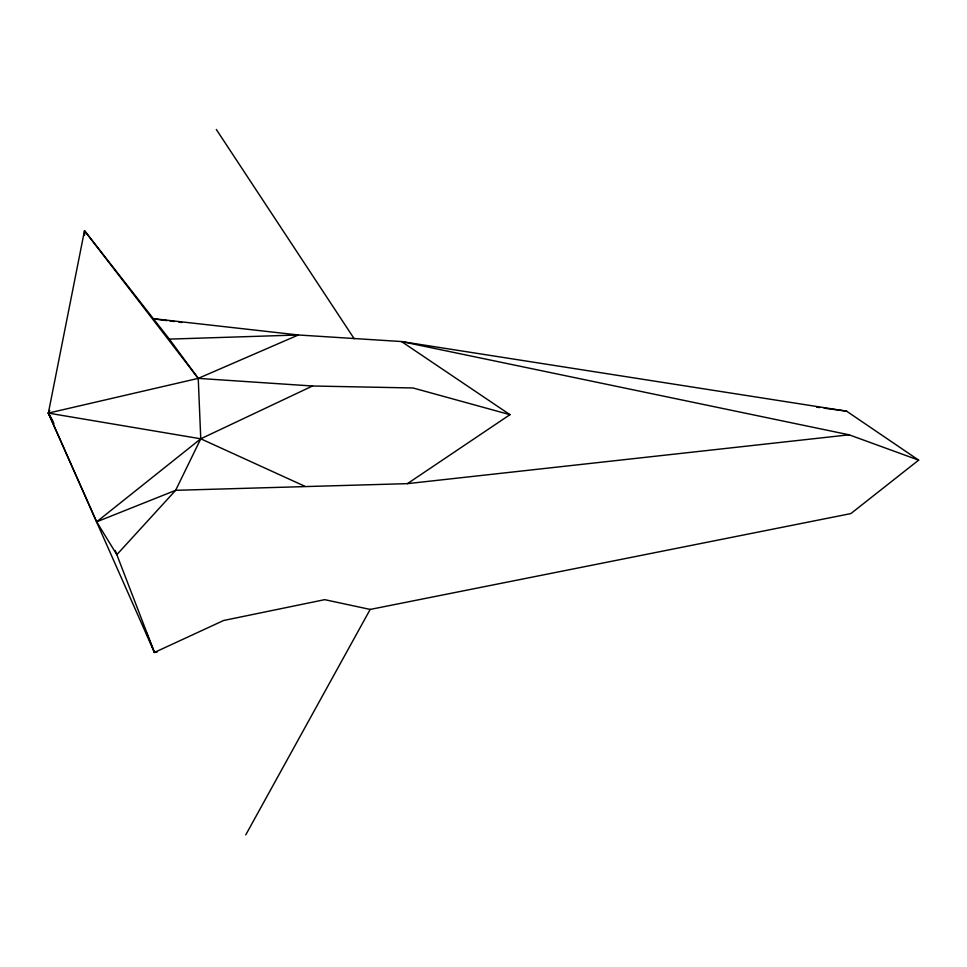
<?xml version="1.0" encoding="UTF-8"?>
<svg xmlns="http://www.w3.org/2000/svg" width="967" height="967" viewBox="0 0 967 967"><rect width="100%" height="100%" fill="white"/><g stroke="black" fill="none" stroke-linecap="round" stroke-linejoin="round"><path stroke-width="1.45" d="M49.776 410.467L48.35 413.102L154.442 652.447L157.391 651.855M245.775 834.847L370.18 609.428L850.839 513.598L918.65 460.135L846.56 411.156L401.498 341.544L298.356 334.981L153.85 318.735M509.972 414.674L413.006 387.972L312.486 386.002L200.761 438.8L96.664 521.829L116.838 554.683L175.643 490.317L200.761 438.8L198.235 378.375L169.334 339.115L84.504 230.666L48.35 413.102L96.664 521.829L175.643 490.317L407.433 483.645L509.972 414.674L401.498 341.544L849.123 434.812L918.65 460.135M146.029 631.56L154.442 652.447L223.643 620.488L324.707 599.661L370.18 609.428M407.433 483.645L849.123 434.812M169.334 339.115L298.356 334.981L198.235 378.375L48.35 413.102L53.971 423.631M312.486 386.002L198.235 378.375L84.504 230.666L84.6 235.162M153.741 318.917L167.037 320.609M169.987 320.984L174.423 321.54M178.847 322.108L181.808 322.482M816.656 407.18L819.641 407.578M824.138 408.171L846.56 411.156M304.665 486.183L200.761 438.8L48.35 413.102L52.75 420.959M216.318 129.481L354.212 338.764M115.218 550.465L154.442 652.447"/></g></svg>
